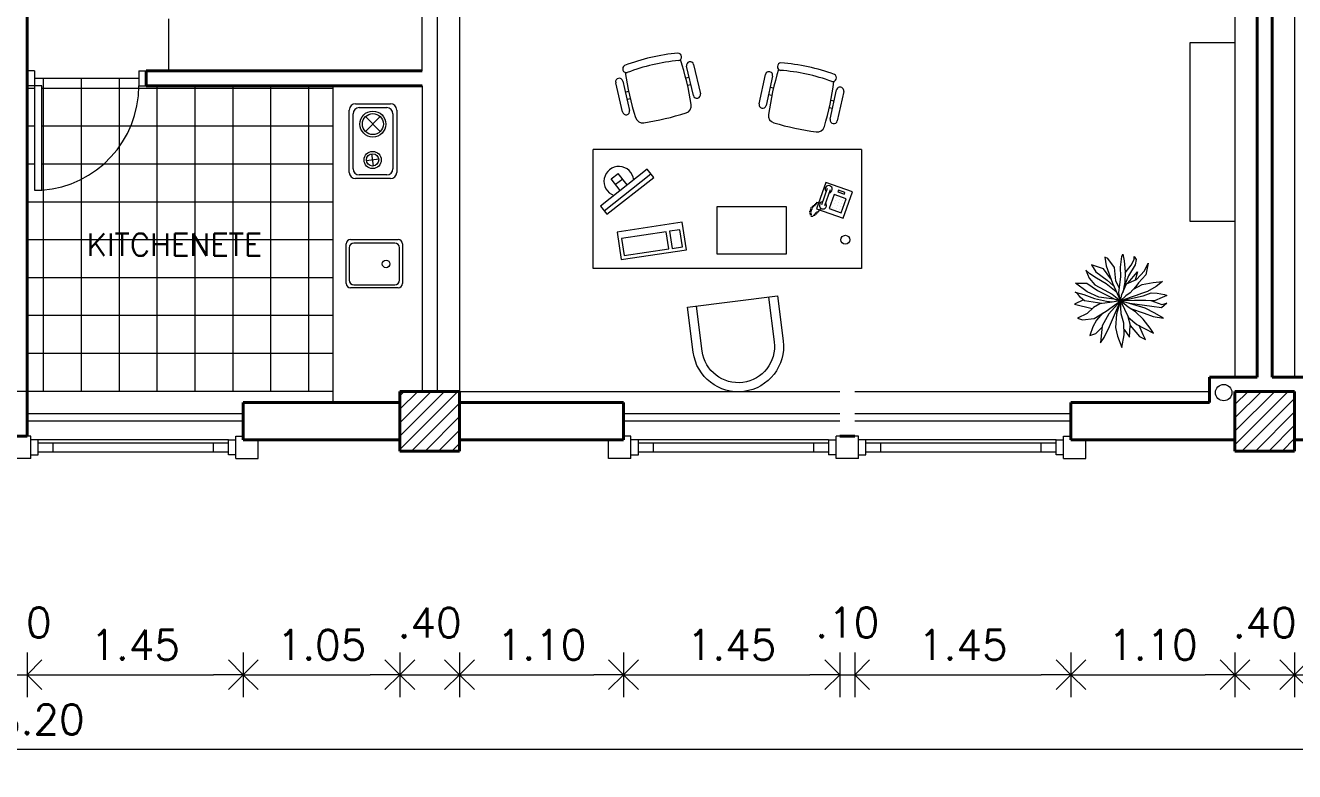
# Model space of a CAD drawing. Extents: x 1018 to 1366, y -109 to 186.
# Drawn here: x 1332.45 to 1340.96, y 111.71 to 116.71 of the extents above; entities that cross this region are included whole.
import ezdxf

# ---------------------------------------------------------------- set-up
doc = ezdxf.new("R2010")
doc.units = 0
doc.header["$LTSCALE"] = 0.5
doc.layers.get('0').update_dxf_attribs({"linetype": 'CONTINUOUS'})
doc.layers.get('Defpoints').update_dxf_attribs({"linetype": 'CONTINUOUS'})
for name, color, linetype, lineweight in [('Acotaciones', 9, 'CONTINUOUS', 9), ('Carpintería', 55, 'CONTINUOUS', 20), ('Detalles .05', 243, 'CONTINUOUS', 5), ('Detalles 01', 8, 'CONTINUOUS', 9), ('Equipamiento fijo', 31, 'CONTINUOUS', 13), ('Equipamiento movil', 33, 'CONTINUOUS', 9), ('Muros corte', 7, 'CONTINUOUS', 40), ('Punta 015', 64, 'CONTINUOUS', 13), ('Tratamiento pisos', 251, 'CONTINUOUS', 9), ('Vidrios', 147, 'CONTINUOUS', 13)]:
    doc.layers.add(name, color=color, linetype=linetype, lineweight=lineweight)
doc.styles.add('Texto 1.5 mm', font='simplex.shx', dxfattribs={"height": 0.15})
doc.styles.add('Texto 2 mm', font='simplex.shx', dxfattribs={"height": 0.2})
doc.dimstyles.new('Primera línea', dxfattribs={"dimscale": 0, "dimtxt": 0.2, "dimasz": 0.2, "dimexe": 0.15, "dimexo": 0, "dimgap": 0.1, "dimtad": 1, "dimzin": 4, "dimdsep": 46, "dimtxsty": 'Texto 2 mm', "dimblk": 'OPEN90', "dimcen": 2.5, "dimclrd": 256, "dimclre": 256, "dimclrt": 256, "dimadec": 0, "dimazin": 0, "dimtfac": 1, "dimtmove": 2, "dimatfit": 3, "dimldrblk": 'OPEN90', "dimfxl": 1, "dimtolj": 1, "dimtzin": 0, "dimlwd": -1, "dimlwe": -1, "dimarcsym": 0})
doc.dimstyles.new('Segunda línea', dxfattribs={"dimscale": 0, "dimtxt": 0.2, "dimasz": 0.2, "dimexe": 0.15, "dimexo": 0.5, "dimgap": 0.1, "dimtad": 1, "dimzin": 4, "dimdsep": 46, "dimtxsty": 'Texto 2 mm', "dimblk": 'OPEN90', "dimcen": 2.5, "dimclrd": 256, "dimclre": 256, "dimclrt": 256, "dimadec": 0, "dimazin": 0, "dimtfac": 1, "dimtmove": 2, "dimatfit": 3, "dimldrblk": 'OPEN90', "dimfxl": 1, "dimtolj": 1, "dimtzin": 0, "dimlwd": -1, "dimlwe": -1, "dimarcsym": 0})
pattern_1 = [(45, (103.717373, 1.651345), (-0.0449012806, 0.0449012806), [])]

# ---------------------------------------------------------------- blocks, each defined once
blk = doc.blocks.new('_Open90')
at = {"color": 0, "linetype": 'ByBlock', "lineweight": -2}
for p, q in [((-0.5, 0.5), (0, 0)), ((0, 0), (-1, 0)), ((0, 0), (-0.5, -0.5))]:
    blk.add_line(p, q, dxfattribs=at)
blk = doc.blocks.new('*D256')
at = {"layer": 'Acotaciones', "transparency": 16777216}
for p, q in [((1332.463, 112.5065), (1332.463, 112.2065)), ((1333.913, 112.5065), (1333.913, 112.2065)), ((1332.663, 112.3565), (1333.713, 112.3565))]:
    blk.add_line(p, q, dxfattribs=at)
at = {"layer": 'Defpoints', "color": 0, "transparency": 16777216}
for p in [(1332.463, 112.5065), (1333.913, 112.5065), (1333.913, 112.3565)]:
    blk.add_point(p, dxfattribs=at)
at = {"layer": 'Acotaciones', "transparency": 16777216, "xscale": 0.2, "yscale": 0.2, "zscale": 0.2, "rotation": 180}
blk.add_blockref('_Open90', (1332.463, 112.3565), dxfattribs=at)
at = {"layer": 'Acotaciones', "transparency": 16777216, "xscale": 0.2, "yscale": 0.2, "zscale": 0.2}
blk.add_blockref('_Open90', (1333.913, 112.3565), dxfattribs=at)
at = {"layer": 'Acotaciones', "transparency": 16777216, "insert": (1333.188, 112.5565), "char_height": 0.2, "attachment_point": 5, "style": 'Texto 2 mm'}
blk.add_mtext('\\A1;1.45', dxfattribs=at)
blk = doc.blocks.new('*D257')
at = {"layer": 'Acotaciones', "transparency": 16777216}
for p, q in [((1333.913, 112.5065), (1333.913, 112.2065)), ((1334.963, 112.5065), (1334.963, 112.2065)), ((1334.113, 112.3565), (1334.763, 112.3565))]:
    blk.add_line(p, q, dxfattribs=at)
at = {"layer": 'Defpoints', "color": 0, "transparency": 16777216}
for p in [(1333.913, 112.5065), (1334.963, 112.5065), (1334.963, 112.3565)]:
    blk.add_point(p, dxfattribs=at)
at = {"layer": 'Acotaciones', "transparency": 16777216, "xscale": 0.2, "yscale": 0.2, "zscale": 0.2, "rotation": 180}
blk.add_blockref('_Open90', (1333.913, 112.3565), dxfattribs=at)
at = {"layer": 'Acotaciones', "transparency": 16777216, "xscale": 0.2, "yscale": 0.2, "zscale": 0.2}
blk.add_blockref('_Open90', (1334.963, 112.3565), dxfattribs=at)
at = {"layer": 'Acotaciones', "transparency": 16777216, "insert": (1334.438, 112.5565), "char_height": 0.2, "attachment_point": 5, "style": 'Texto 2 mm'}
blk.add_mtext('\\A1;1.05', dxfattribs=at)
blk = doc.blocks.new('*D258')
at = {"layer": 'Acotaciones', "transparency": 16777216}
for p, q in [((1335.363, 112.5065), (1335.363, 112.2065)), ((1336.463, 112.5065), (1336.463, 112.2065)), ((1335.563, 112.3565), (1336.263, 112.3565))]:
    blk.add_line(p, q, dxfattribs=at)
at = {"layer": 'Defpoints', "color": 0, "transparency": 16777216}
for p in [(1335.363, 112.5065), (1336.463, 112.5065), (1336.463, 112.3565)]:
    blk.add_point(p, dxfattribs=at)
at = {"layer": 'Acotaciones', "transparency": 16777216, "xscale": 0.2, "yscale": 0.2, "zscale": 0.2, "rotation": 180}
blk.add_blockref('_Open90', (1335.363, 112.3565), dxfattribs=at)
at = {"layer": 'Acotaciones', "transparency": 16777216, "xscale": 0.2, "yscale": 0.2, "zscale": 0.2}
blk.add_blockref('_Open90', (1336.463, 112.3565), dxfattribs=at)
at = {"layer": 'Acotaciones', "transparency": 16777216, "insert": (1335.913, 112.5565), "char_height": 0.2, "attachment_point": 5, "style": 'Texto 2 mm'}
blk.add_mtext('\\A1;1.10', dxfattribs=at)
blk = doc.blocks.new('*D259')
at = {"layer": 'Acotaciones', "transparency": 16777216}
for p, q in [((1336.463, 112.5065), (1336.463, 112.2065)), ((1337.913, 112.5065), (1337.913, 112.2065)), ((1336.663, 112.3565), (1337.713, 112.3565))]:
    blk.add_line(p, q, dxfattribs=at)
at = {"layer": 'Defpoints', "color": 0, "transparency": 16777216}
for p in [(1336.463, 112.5065), (1337.913, 112.5065), (1337.913, 112.3565)]:
    blk.add_point(p, dxfattribs=at)
at = {"layer": 'Acotaciones', "transparency": 16777216, "xscale": 0.2, "yscale": 0.2, "zscale": 0.2, "rotation": 180}
blk.add_blockref('_Open90', (1336.463, 112.3565), dxfattribs=at)
at = {"layer": 'Acotaciones', "transparency": 16777216, "xscale": 0.2, "yscale": 0.2, "zscale": 0.2}
blk.add_blockref('_Open90', (1337.913, 112.3565), dxfattribs=at)
at = {"layer": 'Acotaciones', "transparency": 16777216, "insert": (1337.188, 112.5565), "char_height": 0.2, "attachment_point": 5, "style": 'Texto 2 mm'}
blk.add_mtext('\\A1;1.45', dxfattribs=at)
blk = doc.blocks.new('*D260')
at = {"layer": 'Acotaciones', "transparency": 16777216}
for p, q in [((1338.013, 112.5065), (1338.013, 112.2065)), ((1339.463, 112.5065), (1339.463, 112.2065)), ((1338.213, 112.3565), (1339.263, 112.3565))]:
    blk.add_line(p, q, dxfattribs=at)
at = {"layer": 'Defpoints', "color": 0, "transparency": 16777216}
for p in [(1338.013, 112.5065), (1339.463, 112.5065), (1339.463, 112.3565)]:
    blk.add_point(p, dxfattribs=at)
at = {"layer": 'Acotaciones', "transparency": 16777216, "xscale": 0.2, "yscale": 0.2, "zscale": 0.2, "rotation": 180}
blk.add_blockref('_Open90', (1338.013, 112.3565), dxfattribs=at)
at = {"layer": 'Acotaciones', "transparency": 16777216, "xscale": 0.2, "yscale": 0.2, "zscale": 0.2}
blk.add_blockref('_Open90', (1339.463, 112.3565), dxfattribs=at)
at = {"layer": 'Acotaciones', "transparency": 16777216, "insert": (1338.738, 112.5565), "char_height": 0.2, "attachment_point": 5, "style": 'Texto 2 mm'}
blk.add_mtext('\\A1;1.45', dxfattribs=at)
blk = doc.blocks.new('*D264')
at = {"layer": 'Acotaciones', "transparency": 16777216}
for p, q in [((1318.363, 112.0065), (1318.363, 111.7065)), ((1346.563, 112.0065), (1346.563, 111.7065)), ((1318.563, 111.8565), (1346.363, 111.8565))]:
    blk.add_line(p, q, dxfattribs=at)
at = {"layer": 'Defpoints', "color": 0, "transparency": 16777216}
for p in [(1318.363, 112.5065), (1346.563, 112.5065), (1346.563, 111.8565)]:
    blk.add_point(p, dxfattribs=at)
at = {"layer": 'Acotaciones', "transparency": 16777216, "xscale": 0.2, "yscale": 0.2, "zscale": 0.2, "rotation": 180}
blk.add_blockref('_Open90', (1318.363, 111.8565), dxfattribs=at)
at = {"layer": 'Acotaciones', "transparency": 16777216, "xscale": 0.2, "yscale": 0.2, "zscale": 0.2}
blk.add_blockref('_Open90', (1346.563, 111.8565), dxfattribs=at)
at = {"layer": 'Acotaciones', "transparency": 16777216, "insert": (1332.463, 112.0565), "char_height": 0.2, "attachment_point": 5, "style": 'Texto 2 mm'}
blk.add_mtext('\\A1;28.20', dxfattribs=at)
blk = doc.blocks.new('*D265')
at = {"layer": 'Acotaciones', "transparency": 16777216}
for p, q in [((1339.463, 112.5065), (1339.463, 112.2065)), ((1340.563, 112.5065), (1340.563, 112.2065)), ((1339.663, 112.3565), (1340.363, 112.3565))]:
    blk.add_line(p, q, dxfattribs=at)
at = {"layer": 'Defpoints', "color": 0, "transparency": 16777216}
for p in [(1339.463, 112.5065), (1340.563, 112.5065), (1340.563, 112.3565)]:
    blk.add_point(p, dxfattribs=at)
at = {"layer": 'Acotaciones', "transparency": 16777216, "xscale": 0.2, "yscale": 0.2, "zscale": 0.2, "rotation": 180}
blk.add_blockref('_Open90', (1339.463, 112.3565), dxfattribs=at)
at = {"layer": 'Acotaciones', "transparency": 16777216, "xscale": 0.2, "yscale": 0.2, "zscale": 0.2}
blk.add_blockref('_Open90', (1340.563, 112.3565), dxfattribs=at)
at = {"layer": 'Acotaciones', "transparency": 16777216, "insert": (1340.013, 112.5565), "char_height": 0.2, "attachment_point": 5, "style": 'Texto 2 mm'}
blk.add_mtext('\\A1;1.10', dxfattribs=at)
blk = doc.blocks.new('*D266')
at = {"layer": 'Acotaciones', "transparency": 16777216}
for p, q in [((1340.963, 112.5065), (1340.963, 112.2065)), ((1342.013, 112.5065), (1342.013, 112.2065)), ((1341.813, 112.3565), (1341.163, 112.3565))]:
    blk.add_line(p, q, dxfattribs=at)
at = {"layer": 'Defpoints', "color": 0, "transparency": 16777216}
for p in [(1340.963, 112.5065), (1342.013, 112.5065), (1340.963, 112.3565)]:
    blk.add_point(p, dxfattribs=at)
at = {"layer": 'Acotaciones', "transparency": 16777216, "xscale": 0.2, "yscale": 0.2, "zscale": 0.2, "rotation": 180}
blk.add_blockref('_Open90', (1340.963, 112.3565), dxfattribs=at)
at = {"layer": 'Acotaciones', "transparency": 16777216, "xscale": 0.2, "yscale": 0.2, "zscale": 0.2}
blk.add_blockref('_Open90', (1342.013, 112.3565), dxfattribs=at)
at = {"layer": 'Acotaciones', "transparency": 16777216, "insert": (1341.488, 112.5565), "char_height": 0.2, "attachment_point": 5, "style": 'Texto 2 mm'}
blk.add_mtext('\\A1;1.05', dxfattribs=at)
blk = doc.blocks.new('Treei')
for p, q in [((-1.6, 5.41), (-2.01, 5.58)), ((-2.01, 5.58), (-1.8, 4.47)), ((-0.75, 4.27), (-1.6, 5.41)), ((0.01, 4.32), (0.22, 5.68)), ((0.22, 5.68), (0.34, 5.97)), ((0.34, 5.97), (0.52, 5.11)), ((0.52, 5.11), (0.61, 3.71)), ((1.42, 4.57), (1.81, 5.28)), ((1.81, 5.28), (1.78, 5.7)), ((1.78, 5.7), (2.06, 5.28)), ((2.06, 5.28), (1.92, 4.62)), ((-3.94, 3.46), (-4.45, 3.93)), ((-4.45, 3.93), (-4.03, 2.89)), ((-3.05, 2.89), (-3.94, 3.46)), ((-2.15, 4.1), (-3.71, 4.62)), ((-3.71, 4.62), (-3.16, 3.73)), ((-3.16, 3.73), (-1.67, 2.62)), ((-1.21, 2.79), (-2.15, 4.1)), ((-1.8, 4.47), (-1.02, 2.25)), ((-0.56, 2.57), (-0.75, 4.27)), ((0.06, 3.09), (0.01, 4.32)), ((0.61, 3.71), (0.57, 2.38)), ((0.61, 3.58), (1.42, 4.57)), ((0.96, 2.25), (2.2, 3.73)), ((1.92, 4.62), (1.05, 3.19)), ((2.2, 3.73), (1.92, 2.62)), ((2.11, 2.72), (3.12, 3.85)), ((3.3, 3.31), (2.36, 2.28)), ((3.12, 3.85), (3.58, 4.84)), ((3.58, 4.84), (3.3, 3.31)), ((-5.76, 2.23), (-4.31, 2.25)), ((-4.26, 1.14), (-5.76, 2.23)), ((-4.31, 2.25), (-2.93, 1.32)), ((-4.03, 2.89), (-3.28, 2.03)), ((-3.28, 2.03), (-2.08, 1.39)), ((-1.83, 2.15), (-3.05, 2.89)), ((-0.51, 1.14), (-1.83, 2.15)), ((-1.67, 2.62), (-0.88, 1.91)), ((-1.02, 2.25), (0.03, -0.03)), ((-0.11, 1.56), (-0.56, 2.57)), ((-0.17, 1), (0.06, 3.09)), ((0.2, 0.77), (0.8, 2.18)), ((0.57, 2.38), (0.31, 1.05)), ((1.05, 3.19), (0.44, 1.74)), ((0.8, 2.18), (2.11, 2.72)), ((1.99, 1.81), (1.28, 1.02)), ((1.69, 1.48), (2.82, 2.08)), ((2.36, 2.28), (1.99, 1.81)), ((2.82, 2.08), (4.22, 2.33)), ((4.64, 1.81), (3.51, 1.17)), ((4.22, 2.33), (5.46, 2.47)), ((5.46, 2.47), (4.64, 1.81)), ((-4.76, 0.09), (-5.92, -0.48)), ((-5.51, 0.92), (-5.8, 1.09)), ((-5.8, 1.09), (-4.68, 0.77)), ((-5.12, 0.4), (-5.51, 0.92)), ((-4.61, -0.04), (-5.12, 0.4)), ((-4.68, 0.77), (-3.34, 0.26)), ((-2.77, 0.45), (-4.26, 1.14)), ((-3.34, 0.26), (-1.78, -0.09)), ((-2.93, 1.32), (-0.51, 0.11)), ((-0.77, 0.18), (-2.77, 0.45)), ((-2.08, 1.39), (-1.04, 0.82)), ((-1.04, 0.82), (0.03, -0.03)), ((0.03, -0.03), (-0.77, 0.18)), ((0.03, -0.03), (-0.17, 1)), ((0.03, -0.03), (0.2, 0.77)), ((2.04, 0.65), (0.03, -0.03)), ((0.7, 0.63), (0.03, -0.03)), ((0.03, -0.03), (2.96, 0.63)), ((1.85, 0.03), (0.03, -0.03)), ((1.28, 1.02), (0.7, 0.63)), ((3.28, 0.01), (1.85, 0.03)), ((2.73, 0.9), (2.04, 0.65)), ((3.51, 1.17), (2.73, 0.9)), ((2.96, 0.63), (3.97, 1)), ((4.41, -0.01), (3.28, 0.01)), ((3.97, 1), (4.77, 0.95)), ((5.39, 0.4), (4.41, -0.01)), ((4.77, 0.95), (5.72, 0.8)), ((6.02, 0.65), (5.39, 0.4)), ((5.72, 0.8), (6.02, 0.65)), ((-5.92, -0.48), (-3.64, -1.03)), ((-2.36, -0.36), (-4.61, -0.04)), ((-3.44, -0.9), (-4.26, -1.67)), ((-2.65, -0.43), (-3.44, -0.9)), ((-3.37, -2.31), (-1.83, -1.37)), ((-1.34, -0.24), (-2.65, -0.43)), ((-1.83, -1.37), (0.03, -0.03)), ((-1.78, -0.09), (-0.95, -0.18)), ((0.03, -0.03), (-1.46, -1.72)), ((-1.39, -3.32), (0.03, -0.03)), ((0.03, -0.03), (-1.34, -0.24)), ((0.03, -0.03), (-0.47, -1.76)), ((0.11, -1.72), (0.03, -0.03)), ((0.03, -0.03), (1.07, -2.16)), ((1, -0.83), (0.03, -0.03)), ((3.21, -0.98), (0.03, -0.03)), ((1.97, -1.44), (1, -0.83)), ((4.06, -0.75), (1.24, -0.39)), ((1.31, -1.02), (3.1, -1.64)), ((2.93, -2.41), (1.97, -1.44)), ((4.47, -1.62), (3.21, -0.98)), ((3.92, 0), (5.37, -0.51)), ((5.3, -0.93), (4.06, -0.75)), ((5.56, -2.28), (4.47, -1.62)), ((6.02, -0.34), (5.3, -0.93)), ((5.37, -0.51), (6.02, -0.34)), ((-4.26, -1.67), (-5.51, -2.28)), ((-5.51, -2.28), (-4.86, -2.48)), ((-4.86, -2.48), (-3.37, -2.31)), ((-3.05, -2.53), (-3.55, -3.37)), ((-2.28, -1.64), (-3.05, -2.53)), ((-2.33, -3.24), (-2.56, -5.44)), ((-1.46, -1.72), (-2.33, -3.24)), ((-0.47, -1.76), (-0.63, -3.46)), ((0.45, -2.92), (0.11, -1.72)), ((0.5, -4.43), (0.45, -2.92)), ((1.3, -3.19), (1.03, -2.11)), ((1.07, -2.16), (2.15, -3.07)), ((1.19, -4.72), (1.28, -3.19)), ((1.28, -3.19), (2.47, -4.62)), ((2.15, -3.07), (3.12, -3.59)), ((2.93, -4.4), (2.43, -3.22)), ((3.85, -3.54), (2.93, -2.41)), ((3.1, -1.64), (4.24, -2.04)), ((4.24, -2.04), (5.56, -2.28)), ((-3.55, -3.37), (-3.92, -4.48)), ((-3.92, -4.48), (-3.16, -4.25)), ((-3.16, -4.25), (-2.38, -3.46)), ((-2.56, -5.44), (-2.06, -4.77)), ((-2.06, -4.77), (-1.39, -3.32)), ((-0.63, -3.46), (-0.35, -4.6)), ((-0.35, -4.6), (0.2, -6.03)), ((0.2, -6.03), (0.5, -4.43)), ((0.5, -3.74), (1.19, -4.72)), ((2.47, -4.62), (3.23, -5.02)), ((3.23, -5.02), (2.93, -4.4)), ((3.12, -3.59), (4.27, -4.18)), ((4.27, -4.18), (3.85, -3.54))]:
    blk.add_line(p, q)
blk = doc.blocks.new('TELEFONO')
at = {"layer": 'Detalles .05'}
for p, q in [((0.139, 0.134), (-0.098, 0.134)), ((-0.098, 0.134), (-0.098, -0.099)), ((0.081, 0.108), (0.023, 0.108)), ((0.023, 0.108), (0.023, 0.094)), ((0.081, 0.094), (0.081, 0.108)), ((0.139, -0.099), (0.139, 0.134)), ((-0.071, 0.089), (-0.071, -0.055)), ((-0.043, 0.089), (-0.043, -0.055)), ((0.108, 0.063), (0, 0.063)), ((0, 0.063), (0, -0.063)), ((0.023, 0.094), (0.081, 0.094)), ((0.027, 0.041), (0.027, 0.041)), ((0.027, 0.014), (0.027, 0.014)), ((0.054, 0.041), (0.054, 0.041)), ((0.054, 0.014), (0.054, 0.014)), ((0.081, 0.041), (0.081, 0.041)), ((0.081, 0.014), (0.081, 0.014)), ((0.108, -0.063), (0.108, 0.063)), ((-0.129, -0.104), (-0.147, -0.11)), ((-0.124, -0.093), (-0.141, -0.098)), ((-0.118, -0.081), (-0.135, -0.087)), ((-0.112, -0.07), (-0.129, -0.075)), ((-0.106, -0.058), (-0.124, -0.064)), ((-0.101, -0.047), (-0.118, -0.052)), ((-0.098, -0.099), (0.139, -0.099)), ((-0.067, -0.083), (-0.078, -0.116)), ((0, -0.063), (0.108, -0.063)), ((0.027, -0.013), (0.027, -0.013)), ((0.027, -0.04), (0.027, -0.04)), ((0.054, -0.013), (0.054, -0.013)), ((0.054, -0.04), (0.054, -0.04)), ((0.081, -0.013), (0.081, -0.013)), ((0.081, -0.04), (0.081, -0.04)), ((-0.129, -0.116), (-0.147, -0.121)), ((-0.129, -0.127), (-0.147, -0.133)), ((-0.129, -0.139), (-0.147, -0.145)), ((-0.124, -0.15), (-0.141, -0.156)), ((-0.118, -0.162), (-0.135, -0.168)), ((-0.104, -0.17), (-0.122, -0.176)), ((-0.089, -0.156), (-0.106, -0.162)), ((-0.083, -0.145), (-0.101, -0.15)), ((-0.078, -0.133), (-0.095, -0.139)), ((-0.072, -0.121), (-0.089, -0.127))]:
    blk.add_line(p, q, dxfattribs=at)
for centre, start, end in [((-0.057, 0.089), 298.4915, 241.5085), ((-0.057, -0.055), 118.4915, 61.5085)]:
    blk.add_arc(centre, 0.0302, start, end, dxfattribs=at)
blk = doc.blocks.new('RECTANG')
for p, q in [((1, 1), (0, 1)), ((0, 1), (0, 0)), ((1, 0), (1, 1)), ((0, 0), (1, 0))]:
    blk.add_line(p, q)
blk = doc.blocks.new('KEYBOARD', base_point=(60, 294))
for p, xscale, yscale, zscale in [((60, 294), 19, 8, 19), ((61, 295), 13, 5, 13), ((75, 295), 3, 5, 3)]:
    blk.add_blockref('RECTANG', p, dxfattribs=dict(xscale=xscale, yscale=yscale, zscale=zscale))
blk = doc.blocks.new('Silla 1')
at = {"layer": 'Equipamiento movil'}
for p, q in [((-0.1131, 0.2664), (0.0295, 0.409)), ((0.0638, 0.3747), (-0.0788, 0.2321)), ((-0.0254, 0.2855), (-0.0091, 0.2693)), ((0.0104, 0.3213), (0.0268, 0.3048)), ((0.2321, -0.0788), (0.3747, 0.0638)), ((0.409, 0.0295), (0.2664, -0.1131)), ((0.3048, 0.0268), (0.3213, 0.0104)), ((0.2693, -0.0091), (0.2855, -0.0254))]:
    blk.add_line(p, q, dxfattribs=at)
for centre, radius, start, end in [((1.4058, -1.1273), 1.9881, 130.22446, 139.18175), ((0.0467, 0.3919), 0.0242, 315, 135), ((0.1468, 0.3964), 0.0255, 61.36309, 224.37493), ((-0.654, -0.654), 1.2956, 37.15841, 52.84159), ((-0.6508, -0.6508), 1.3416, 37.13099, 52.86901), ((-0.0959, 0.2492), 0.0242, 135, 315), ((-0.0605, 0.1393), 0.0505, 139.18175, 220.81825), ((1.4058, 1.4058), 1.9881, 220.81825, 229.18175), ((-1.1273, 1.4058), 1.9881, 310.81825, 319.77554), ((0.3964, 0.1468), 0.0255, 225.62507, 28.63691), ((0.3919, 0.0467), 0.0242, 315, 135), ((0.2492, -0.0959), 0.0242, 135, 315), ((0.1393, -0.0605), 0.0505, 229.18175, 310.81825)]:
    blk.add_arc(centre, radius, start, end, dxfattribs=at)
blk = doc.blocks.new('Silla 2')
for p, q in [((15, 15), (0, 15)), ((0, 15), (0, -15)), ((15, 12), (0, 12)), ((0, -12), (15, -12)), ((0, -15), (15, -15))]:
    blk.add_line(p, q)
for radius in [15, 12]:
    blk.add_arc((15, 0), radius, 270, 90)

msp = doc.modelspace()

# ---------------------------------------------------------------- hatches: boundary and pattern name
at = {"layer": 'Detalles 01'}
h = msp.add_hatch(dxfattribs=at)
h.set_pattern_fill('ANSI31,_O', color=256, scale=0.02)
h.set_pattern_definition(pattern_1)
h.paths.add_polyline_path([(1335.363, 114.2565), (1334.963, 114.2565), (1334.963, 113.8565), (1335.363, 113.8565)])
h = msp.add_hatch(dxfattribs=at)
h.set_pattern_fill('ANSI31,_O', color=256, scale=0.02)
h.set_pattern_definition(pattern_1)
h.paths.add_polyline_path([(1340.963, 114.2565), (1340.563, 114.2565), (1340.563, 113.8565), (1340.963, 113.8565)])
at = {"layer": 'Tratamiento pisos'}
h = msp.add_hatch(dxfattribs=at)
h.set_pattern_fill('NET,_I', color=256, scale=0.08, angle=-90, style=2)
h.set_pattern_definition([(270, (1219.7982, 1263.10124), (0.254, -5e-17), []), (360, (1219.7982, 1263.10124), (6e-17, 0.254), [])])
h.paths.add_polyline_path([(1334.513, 116.3065), (1333.263, 116.3065), (1333.213, 116.3065, -0.391511), (1332.563, 115.6065), (1332.513, 115.6065), (1332.513, 116.3065), (1332.463, 116.3065), (1332.463, 114.2565), (1334.513, 114.2565)])
h.paths.add_polyline_path([(1333.213, 116.3065), (1333.213, 116.3565), (1332.513, 116.3565), (1332.513, 116.3065), (1332.563, 116.3065), (1332.563, 115.6065, 0.391511)])
h.paths.add_polyline_path([(1333.7406, 116.1653), (1333.7406, 114.3415), (1333.4406, 114.3415), (1333.4406, 116.1653)], flags=24)

# ---------------------------------------------------------------- linework, layer by layer
at = {"layer": 'Acotaciones'}
for p, q in [((1334.963, 112.3565), (1335.063, 112.4565)), ((1335.363, 112.3565), (1335.263, 112.4565)), ((1340.563, 112.3565), (1340.663, 112.4565)), ((1340.963, 112.3565), (1340.863, 112.4565)), ((1332.363, 112.3565), (1332.463, 112.3565)), ((1334.963, 112.3565), (1335.363, 112.3565)), ((1335.063, 112.2565), (1334.963, 112.3565)), ((1335.263, 112.2565), (1335.363, 112.3565)), ((1337.913, 112.3565), (1338.013, 112.3565)), ((1340.563, 112.3565), (1340.963, 112.3565)), ((1340.663, 112.2565), (1340.563, 112.3565)), ((1340.863, 112.2565), (1340.963, 112.3565))]:
    msp.add_line(p, q, dxfattribs=at)
at = {"layer": 'Carpintería'}
for p, q in [((1332.513, 116.4065), (1332.463, 116.4065)), ((1332.513, 116.4065), (1332.513, 116.3065)), ((1333.213, 116.4065), (1333.213, 116.3065)), ((1333.213, 116.4065), (1333.263, 116.4065)), ((1332.513, 116.3065), (1332.463, 116.3065)), ((1332.513, 116.3065), (1332.513, 115.6065)), ((1332.563, 116.3065), (1332.513, 116.3065)), ((1332.563, 115.6065), (1332.563, 116.3065)), ((1333.213, 116.3065), (1333.263, 116.3065)), ((1332.513, 115.6065), (1332.563, 115.6065)), ((1332.488, 113.9565), (1332.463, 113.9565)), ((1332.488, 113.8065), (1332.488, 113.9565)), ((1332.538, 113.9315), (1332.488, 113.9315)), ((1332.538, 113.8315), (1332.538, 113.9315)), ((1332.538, 113.9115), (1333.813, 113.9115)), ((1332.638, 113.8515), (1332.638, 113.9115)), ((1333.713, 113.8515), (1333.713, 113.9115)), ((1333.813, 113.8315), (1333.813, 113.9315)), ((1333.813, 113.9315), (1333.863, 113.9315)), ((1333.863, 113.8065), (1333.863, 113.9565)), ((1333.863, 113.9565), (1333.913, 113.9565)), ((1334.013, 113.8065), (1334.013, 113.9315)), ((1336.363, 113.8065), (1336.363, 113.9315)), ((1336.513, 113.9565), (1336.463, 113.9565)), ((1336.513, 113.8065), (1336.513, 113.9565)), ((1336.563, 113.9315), (1336.513, 113.9315)), ((1336.563, 113.8315), (1336.563, 113.9315)), ((1336.563, 113.9115), (1337.838, 113.9115)), ((1336.663, 113.8515), (1336.663, 113.9115)), ((1337.738, 113.8515), (1337.738, 113.9115)), ((1337.838, 113.9315), (1337.838, 113.8315)), ((1337.838, 113.9315), (1337.888, 113.9315)), ((1337.888, 113.8065), (1337.888, 113.9565)), ((1337.913, 113.9565), (1337.888, 113.9565)), ((1338.038, 113.9565), (1338.013, 113.9565)), ((1338.038, 113.8065), (1338.038, 113.9565)), ((1338.088, 113.9315), (1338.038, 113.9315)), ((1338.088, 113.8315), (1338.088, 113.9315)), ((1338.088, 113.9115), (1339.363, 113.9115)), ((1338.188, 113.8515), (1338.188, 113.9115)), ((1339.263, 113.8515), (1339.263, 113.9115)), ((1339.363, 113.8315), (1339.363, 113.9315)), ((1339.363, 113.9315), (1339.413, 113.9315)), ((1339.413, 113.8065), (1339.413, 113.9565)), ((1339.413, 113.9565), (1339.463, 113.9565)), ((1339.563, 113.8065), (1339.563, 113.9315)), ((1332.488, 113.8065), (1332.338, 113.8065)), ((1332.488, 113.8315), (1332.538, 113.8315)), ((1332.538, 113.8515), (1333.813, 113.8515)), ((1333.863, 113.8315), (1333.813, 113.8315)), ((1333.863, 113.8065), (1334.013, 113.8065)), ((1336.513, 113.8065), (1336.363, 113.8065)), ((1336.513, 113.8315), (1336.563, 113.8315)), ((1336.563, 113.8515), (1337.838, 113.8515)), ((1337.888, 113.8315), (1337.838, 113.8315)), ((1338.038, 113.8065), (1337.888, 113.8065)), ((1338.038, 113.8315), (1338.088, 113.8315)), ((1338.088, 113.8515), (1339.363, 113.8515)), ((1339.413, 113.8315), (1339.363, 113.8315)), ((1339.413, 113.8065), (1339.563, 113.8065))]:
    msp.add_line(p, q, dxfattribs=at)
at = {"layer": 'Detalles 01'}
for p, q in [((1333.913, 114.1065), (1332.463, 114.1065)), ((1333.913, 114.0565), (1332.463, 114.0565)), ((1337.913, 114.1065), (1336.463, 114.1065)), ((1337.913, 114.0565), (1336.463, 114.0565)), ((1339.463, 114.1065), (1338.013, 114.1065)), ((1339.463, 114.0565), (1338.013, 114.0565)), ((1333.813, 113.9315), (1332.538, 113.9315)), ((1337.838, 113.9315), (1336.563, 113.9315)), ((1339.363, 113.9315), (1338.088, 113.9315))]:
    msp.add_line(p, q, dxfattribs=at)
msp.add_circle((1340.4874, 114.2486), 0.055, dxfattribs=at)
msp.add_arc((1332.5095, 116.3079), 0.7035, 274.35932, 359.88288, dxfattribs=at)
at = {"layer": 'Equipamiento fijo'}
for p, q in [((1333.413, 116.4065), (1333.413, 116.7565)), ((1334.513, 116.3065), (1334.513, 114.1815))]:
    msp.add_line(p, q, dxfattribs=at)
at = {"layer": 'Equipamiento movil'}
for p, q in [((1340.2623, 115.3972), (1340.2623, 116.5972)), ((1340.2623, 116.5972), (1340.5623, 116.5972)), ((1334.6658, 116.1857), (1334.8999, 116.1857)), ((1334.6239, 115.7257), (1334.6239, 116.1439)), ((1334.649, 115.7508), (1334.649, 116.1188)), ((1334.6908, 116.1607), (1334.8748, 116.1607)), ((1334.7322, 116.0997), (1334.8319, 116.0004)), ((1334.8317, 116.0999), (1334.7324, 116.0002)), ((1334.9167, 116.1188), (1334.9167, 115.9348)), ((1334.9418, 116.1439), (1334.9418, 115.9348)), ((1334.9167, 115.9348), (1334.9167, 115.7508)), ((1334.9418, 115.9348), (1334.9418, 115.7257)), ((1334.7861, 115.7688), (1334.7748, 115.85)), ((1336.2594, 115.0801), (1336.2594, 115.8801)), ((1338.0594, 115.8801), (1336.2594, 115.8801)), ((1338.0594, 115.8801), (1338.0594, 115.0801)), ((1334.8211, 115.8151), (1334.7398, 115.8037)), ((1334.8999, 115.6839), (1334.6658, 115.6839)), ((1334.8748, 115.709), (1334.6908, 115.709)), ((1336.6219, 115.7473), (1336.3075, 115.5)), ((1336.3322, 115.4686), (1336.6466, 115.7159)), ((1336.3508, 115.445), (1336.6652, 115.6923)), ((1336.3804, 115.6823), (1336.4276, 115.7194)), ((1336.4411, 115.6051), (1336.3804, 115.6823)), ((1336.4574, 115.6815), (1336.4102, 115.6444)), ((1336.4883, 115.6422), (1336.4276, 115.7194)), ((1336.6652, 115.6923), (1336.6219, 115.7473)), ((1336.3075, 115.5), (1336.3508, 115.445)), ((1337.089, 115.4954), (1337.089, 115.1791)), ((1337.5549, 115.4954), (1337.089, 115.4954)), ((1337.5549, 115.1791), (1337.5549, 115.4954)), ((1340.5623, 115.3972), (1340.2623, 115.3972)), ((1334.6027, 114.9812), (1334.6027, 115.2461)), ((1334.6327, 115.2761), (1334.9512, 115.2761)), ((1334.9298, 115.2509), (1334.6541, 115.2509)), ((1334.9812, 115.2461), (1334.9812, 114.9812)), ((1334.6241, 115.2209), (1334.6241, 115.0025)), ((1334.9598, 115.0025), (1334.9598, 115.2209)), ((1337.089, 115.1791), (1337.5549, 115.1791)), ((1338.0594, 115.0801), (1336.2594, 115.0801)), ((1334.9512, 114.9512), (1334.6327, 114.9512)), ((1334.6541, 114.9725), (1334.9298, 114.9725))]:
    msp.add_line(p, q, dxfattribs=at)
for centre, radius in [((1334.7821, 116.05), 0.0871), ((1334.7821, 116.05), 0.0703), ((1334.7805, 115.8094), 0.0577), ((1334.7805, 115.8094), 0.041), ((1337.9506, 115.2738), 0.03), ((1334.8705, 115.1117), 0.0252)]:
    msp.add_circle(centre, radius, dxfattribs=at)
for centre, radius, start, end in [((1334.6658, 116.1439), 0.0418, 90, 180), ((1334.8999, 116.1439), 0.0418, 0, 90), ((1334.6908, 116.1188), 0.0418, 90, 180), ((1334.8748, 116.1188), 0.0418, 0, 90), ((1334.6908, 115.7508), 0.0418, 180, 270), ((1334.8748, 115.7508), 0.0418, 270, 0), ((1336.4318, 115.6655), 0.1, 6.08042, 250.30836), ((1334.6658, 115.7257), 0.0418, 180, 270), ((1334.8999, 115.7257), 0.0418, 270, 0), ((1334.6327, 115.2461), 0.03, 90, 180), ((1334.6541, 115.2209), 0.03, 90, 180), ((1334.9298, 115.2209), 0.03, 0, 90), ((1334.9512, 115.2461), 0.03, 0, 90), ((1334.6541, 115.0025), 0.03, 180, 270), ((1334.9298, 115.0025), 0.03, 270, 360), ((1334.6327, 114.9812), 0.03, 180, 270), ((1334.9512, 114.9812), 0.03, 270, 0)]:
    msp.add_arc(centre, radius, start, end, dxfattribs=at)
at = {"layer": 'Muros corte'}
for p, q in [((1332.463, 113.9565), (1332.463, 118.7065)), ((1340.713, 114.3515), (1340.713, 117.4998)), ((1340.813, 114.3515), (1340.813, 117.4998)), ((1335.113, 116.4065), (1333.263, 116.4065)), ((1333.263, 116.3065), (1333.263, 116.4065)), ((1335.113, 116.3065), (1333.263, 116.3065)), ((1340.393, 114.3515), (1340.393, 114.1815)), ((1340.713, 114.3515), (1340.393, 114.3515)), ((1341.133, 114.3515), (1340.813, 114.3515)), ((1335.363, 114.2565), (1334.963, 114.2565)), ((1334.963, 113.8565), (1334.963, 114.2565)), ((1335.363, 114.2565), (1335.363, 113.8565)), ((1340.963, 114.2565), (1340.563, 114.2565)), ((1340.563, 113.8565), (1340.563, 114.2565)), ((1340.963, 113.8565), (1340.963, 114.2565)), ((1334.963, 114.1815), (1333.913, 114.1815)), ((1333.913, 113.9315), (1333.913, 114.1815)), ((1336.463, 114.1815), (1335.363, 114.1815)), ((1336.463, 113.9315), (1336.463, 114.1815)), ((1340.393, 114.1815), (1339.463, 114.1815)), ((1339.463, 113.9315), (1339.463, 114.1815)), ((1332.463, 113.9565), (1332.363, 113.9565)), ((1334.963, 113.9315), (1333.913, 113.9315)), ((1336.463, 113.9315), (1335.363, 113.9315)), ((1338.013, 113.9565), (1337.913, 113.9565)), ((1340.563, 113.9315), (1339.463, 113.9315)), ((1342.013, 113.9315), (1340.963, 113.9315)), ((1335.363, 113.8565), (1334.963, 113.8565)), ((1340.963, 113.8565), (1340.563, 113.8565))]:
    msp.add_line(p, q, dxfattribs=at)
at = {"layer": 'Tratamiento pisos'}
for p, q in [((1335.363, 118.4565), (1335.363, 114.2565)), ((1340.563, 118.4565), (1340.563, 114.3515)), ((1340.963, 118.4565), (1340.963, 116.1118)), ((1333.213, 116.3565), (1332.513, 116.3565)), ((1340.963, 116.1118), (1340.963, 114.3515)), ((1334.513, 114.2565), (1330.033, 114.2565)), ((1335.363, 114.2565), (1337.913, 114.2565)), ((1338.013, 114.2565), (1340.393, 114.2565))]:
    msp.add_line(p, q, dxfattribs=at)
at = {"layer": 'Vidrios', "color": 0}
for p, q in [((1335.113, 116.4065), (1335.113, 118.4565)), ((1335.213, 117.4998), (1335.213, 114.2565)), ((1335.113, 116.3065), (1335.113, 114.2565))]:
    msp.add_line(p, q, dxfattribs=at)

# ---------------------------------------------------------------- block references
at = {"layer": 'Detalles .05', "xscale": 0.8, "yscale": 0.8, "zscale": 0.8, "rotation": 340.4753668543308}
msp.add_blockref('TELEFONO', (1337.8579, 115.5309), dxfattribs=at)
at = {"layer": 'Detalles .05', "xscale": 0.05201508312000002, "yscale": 0.05201508312000002, "zscale": 0.05201508312000002}
msp.add_blockref('Treei', (1339.794, 114.8659), dxfattribs=at)
at = {"layer": 'Equipamiento movil'}
for p, rotation in [((1336.7421, 116.0865), 58.14892968003404), ((1337.6114, 116.0225), 32.7859765046892)]:
    msp.add_blockref('Silla 1', p, dxfattribs=dict(at, rotation=rotation))
for name, p, xscale, yscale, zscale, rotation in [('KEYBOARD', (1336.4475, 115.141), 0.02326153846132684, 0.02326153846132684, 0.02326153846132684, 8.578034667057757), ('Silla 2', (1337.1938, 114.8591), -0.02025, 0.02025, 0.02025, 97.21966330044431)]:
    msp.add_blockref(name, p, dxfattribs=dict(at, xscale=xscale, yscale=yscale, zscale=zscale, rotation=rotation))

# ---------------------------------------------------------------- texts
at = {"layer": 'Acotaciones', "char_height": 0.2, "attachment_point": 5, "style": 'Texto 2 mm'}
for s, insert in [('\\A1;.10', (1332.413, 112.7065)), ('\\A1;.40', (1335.163, 112.7055)), ('\\A1;.10', (1337.963, 112.7065)), ('\\A1;.40', (1340.763, 112.7055))]:
    msp.add_mtext(s, dxfattribs=dict(at, insert=insert))
at = {"layer": 'Punta 015', "insert": (1332.8636, 115.3156), "char_height": 0.15, "width": 1.388554, "attachment_point": 1, "style": 'Texto 1.5 mm'}
msp.add_mtext('KITCHENETE', dxfattribs=at)

# ---------------------------------------------------------------- dimensions: what is measured, and where the dimension line sits
at = {"layer": 'Acotaciones'}
for base, p1, p2, dimstyle, picture, middle in [((1333.913, 112.3565), (1332.463, 112.5065), (1333.913, 112.5065), 'Primera línea', '*D256', (1333.188, 112.5565)), ((1334.963, 112.3565), (1333.913, 112.5065), (1334.963, 112.5065), 'Primera línea', '*D257', (1334.438, 112.5565)), ((1336.463, 112.3565), (1335.363, 112.5065), (1336.463, 112.5065), 'Primera línea', '*D258', (1335.913, 112.5565)), ((1337.913, 112.3565), (1336.463, 112.5065), (1337.913, 112.5065), 'Primera línea', '*D259', (1337.188, 112.5565)), ((1339.463, 112.3565), (1338.013, 112.5065), (1339.463, 112.5065), 'Primera línea', '*D260', (1338.738, 112.5565)), ((1340.563, 112.3565), (1339.463, 112.5065), (1340.563, 112.5065), 'Primera línea', '*D265', (1340.013, 112.5565)), ((1340.963, 112.3565), (1342.013, 112.5065), (1340.963, 112.5065), 'Primera línea', '*D266', (1341.488, 112.5565)), ((1346.563, 111.8565), (1318.363, 112.5065), (1346.563, 112.5065), 'Segunda línea', '*D264', (1332.463, 112.0565))]:
    dim = msp.add_linear_dim(base=base, p1=p1, p2=p2, dimstyle=dimstyle, override={"dimscale": 1}, dxfattribs=at)
    dim.commit()
    dim.dimension.update_dxf_attribs({"geometry": picture, "text_midpoint": middle})

doc.saveas('drawing.dxf')
